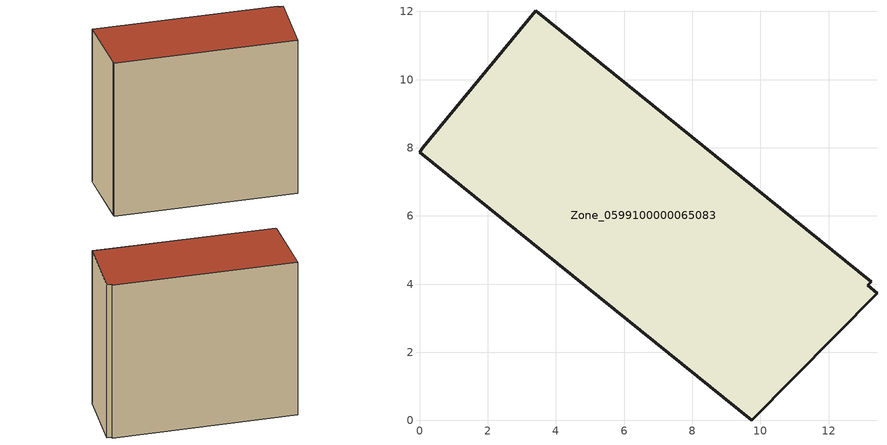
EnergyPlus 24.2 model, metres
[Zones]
Zone_0599100000065083
 floor ground (C_G): 0.09,8 3.41,12.03 13.25,4.07 13.15,3.97 13.42,3.74 9.74,0 0,7.87 z0
 wall outside (C_F): 3.41,12.03 0.09,8 0,7.87 9.74,0 13.42,3.74 13.15,3.97 13.25,4.07 3.41,12.03 z0:11.1
 roof outside (C_R): 13.25,4.07 3.41,12.03 0.09,8 0,7.87 9.74,0 13.42,3.74 13.15,3.97 z11.1
[BUILDING]
Pand.0599100000065083: North Axis=0; Terrain=City; Loads Convergence Tolerance Value=0.04; Temperature Convergence Tolerance Value=0.4; Solar Distribution=FullExterior; Maximum Number of Warmup Days=25; Minimum Number of Warmup Days=1
[Site:Location]
Rotterdam.The.Hague.AP_ZH_NLD Design_Conditions: Latitude=51.96; Longitude=4.45; Time Zone=1; Elevation=-4.5
[SITE:GROUNDTEMPERATURE:BUILDINGSURFACE]
18, 18, 18, 18, 18, 18, 18, 18, 18, 18, 18, 18
[MATERIAL] Thermal Absorptance=0.9; Solar Absorptance=0.7; Visible Absorptance=0.7
Name | Roughness | Thickness | Conductivity | Density | Specific Heat
G.TC.1946 | MediumSmooth | 0.15 | 1 | 540 | 1210
F.TC.1946 | Rough | 0.3 | 0.857143 | 1920 | 840
R.TC.1946 | MediumRough | 0.2 | 0.909091 | 1500 | 1000
[CONSTRUCTION]
C_G: G.TC.1946
C_F: F.TC.1946
C_R: R.TC.1946
[ZONE]
Zone_0599100000065083: Type=1; Multiplier=1; Ceiling Height=Autocalculate; Volume=Autocalculate; Floor Area=autocalculate; Part of Total Floor Area=Yes
[ZONEINFILTRATION:DESIGNFLOWRATE]
Infil_Zone_0599100000065083: Zone or ZoneList or Space or SpaceList=Zone_0599100000065083; Schedule=AlwaysOn; Design Flow Rate Calculation Method=Flow/Area; Flow Rate per Floor Area=0.003; Constant Term Coefficient=1; Temperature Term Coefficient=0; Velocity Term Coefficient=0; Velocity Squared Term Coefficient=0
[HVACTEMPLATE:ZONE:IDEALLOADSAIRSYSTEM]
Zone_0599100000065083: Maximum Heating Supply Air Temperature=50; Minimum Cooling Supply Air Temperature=13; Maximum Heating Supply Air Humidity Ratio=0.0156; Minimum Cooling Supply Air Humidity Ratio=0.0077; Heating Limit=NoLimit; Cooling Limit=NoLimit; Dehumidification Control Type=ConstantSensibleHeatRatio; Cooling Sensible Heat Ratio=0.7; Dehumidification Setpoint=60; Humidification Control Type=None; Humidification Setpoint=30; Outdoor Air Method=None; Outdoor Air Flow Rate per Person=0.00944; Outdoor Air Flow Rate per Zone Floor Area=0; Outdoor Air Flow Rate per Zone=0; Demand Controlled Ventilation Type=None; Outdoor Air Economizer Type=NoEconomizer; Heat Recovery Type=None; Sensible Heat Recovery Effectiveness=0.7; Latent Heat Recovery Effectiveness=0.65
[ZONECONTROL:THERMOSTAT]
ThermostatControl_Zone_0599100000065083: Zone or ZoneList=Zone_0599100000065083; Control Type Schedule=DualSetpointControlType; Control 1=Thermostat_Zone_0599100000065083; Temperature Difference Between Cutout And Setpoint=0
[THERMOSTATSETPOINT:DUALSETPOINT]
Thermostat_Zone_0599100000065083: Heating Setpoint Temperature Schedule=HeatingSetpoint_Zone_0599100000065083; Cooling Setpoint Temperature Schedule=CoolingSetpoint_Zone_0599100000065083
[SCHEDULE:COMPACT]
HeatingSetpoint_Zone_0599100000065083: Through: 12/31, For: AllDays, Until: 24:00, 21
CoolingSetpoint_Zone_0599100000065083: Through: 12/31, For: AllDays, Until: 24:00, 24
DualSetpointControlType: Through: 12/31, For: AllDays, Until: 24:00, 4
AlwaysOn: Through: 12/31, For: AllDays, Until: 24:00, 1
